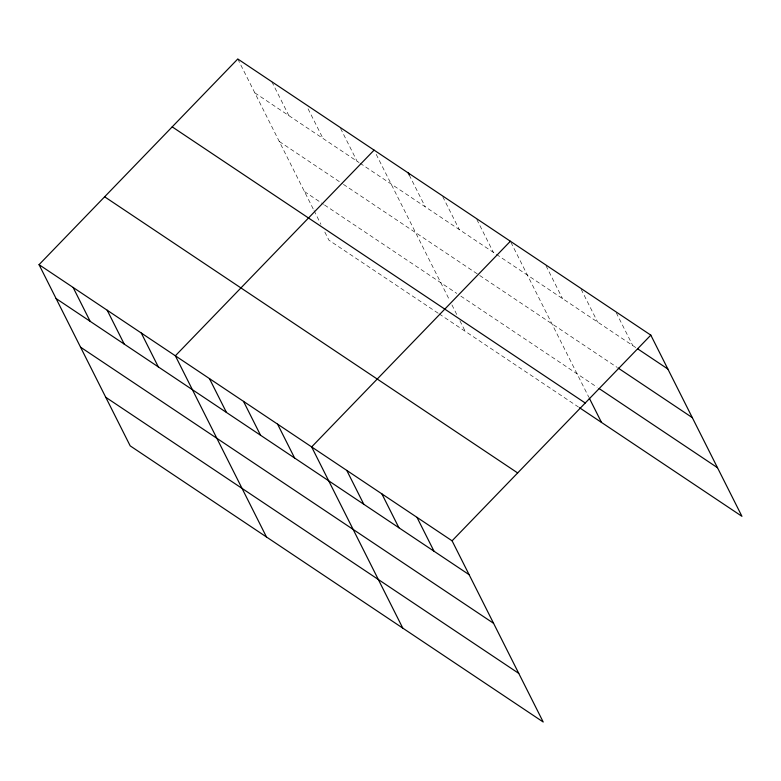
<?xml version="1.0" encoding="UTF-8"?>
<svg xmlns="http://www.w3.org/2000/svg" width="781" height="781" viewBox="0 0 781 781"><rect width="100%" height="100%" fill="white"/><g stroke="black" fill="none" stroke-linecap="round" stroke-linejoin="round"><path stroke-width="0.59" stroke-dasharray="3.9 2.93" d="M254.831 92.871L359.055 162.555M360.061 163.229L495.359 253.688M496.365 254.352L635.763 347.555M279.276 141.488L342.42 183.701M343.415 184.365L478.714 274.824M479.719 275.498L617.078 367.334M304.463 191.57L323.51 204.3M324.515 204.973L456.807 293.422M460.81 296.097L597.133 387.239M438.161 313.22L328.918 240.187L324.662 231.732M439.156 313.894L578.467 407.028M616.238 312.722L632.756 345.544M581.132 289.253L597.641 322.075M546.026 265.774L562.535 298.606M510.92 242.305L588.767 397.08M476.84 219.52L493.358 252.341M442.768 196.744L459.277 229.565M409.224 175.012L425.206 206.78M376.217 154.355L449.807 300.665M451.926 304.893L457.246 315.456M459.902 320.747L465.222 331.31M340.545 128.396L357.054 161.218M308.065 108.784L322.973 138.432M271.856 81.771L288.902 115.656M237.785 58.985L313.503 209.533M314.03 210.587L320.942 224.332"/><path stroke-width="1.17" d="M39.05 264.671L452.082 540.813L543.215 722.015L130.183 445.863L39.05 264.671L237.785 58.985L650.817 335.137L741.95 516.329L579.473 407.702M374.089 150.118L175.354 355.794L266.487 536.996M510.383 241.241L311.648 446.927L402.781 628.119M452.082 540.813L650.817 335.137M637.765 348.902L667.862 369.022M618.083 368.007L692.308 417.63M599.134 388.577L717.505 467.721M172.201 126.864L585.233 403.006M104.634 196.792L517.666 472.944M56.095 298.557L469.127 574.699M80.541 347.164L493.572 623.316M105.728 397.256L518.769 673.398M589.294 398.134L601.516 422.443M408.16 172.894L409.224 175.012M416.976 517.344L434.021 551.23M381.87 493.875L398.906 527.761M346.764 470.396L363.8 504.282M277.577 424.142L294.622 458.027M243.506 401.366L260.542 435.242M209.425 378.58L226.47 412.466M141.273 333.018L158.318 366.904M107.202 310.233L124.238 344.118M73.121 287.447L90.166 321.333"/></g></svg>
